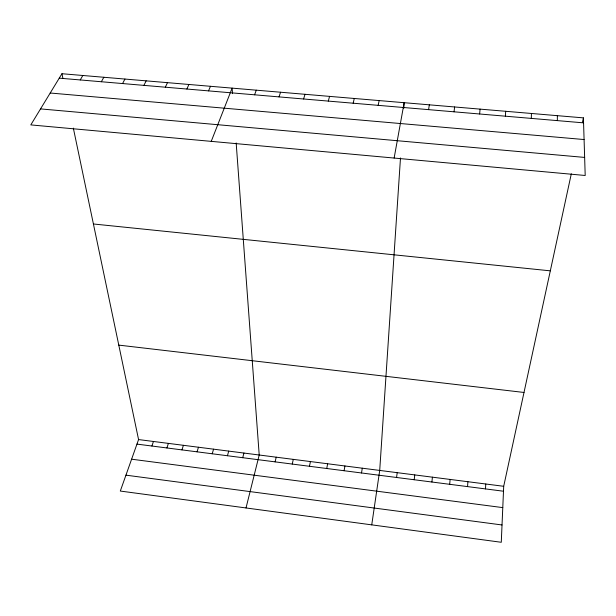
<?xml version="1.0" encoding="UTF-8"?>
<svg xmlns="http://www.w3.org/2000/svg" width="616" height="616" viewBox="0 0 616 616"><rect width="100%" height="100%" fill="white"/><g stroke="black" fill="none" stroke-linecap="round" stroke-linejoin="round"><path stroke-width="0.92" d="M531.292 118.395L531.439 113.475M571.309 173.812L503.703 486.293L501.278 542.28L120.305 491.052L138.569 439.57L73.335 128.113M485.485 488.904L485.77 483.999M505.39 116.185L505.682 111.288M400.492 157.935L379.71 470.424L371.741 524.863M403.796 108.262L404.165 102.695L394.132 158.058M467.552 486.602L467.906 481.712M449.695 484.307L450.119 479.433M479.641 113.991L480.08 109.124M431.916 482.02L432.409 477.169M414.206 479.741L414.768 474.913M454.038 111.812L454.623 106.968M396.565 477.477L397.205 472.665M428.597 109.64L429.321 104.828M361.515 472.973L362.285 468.191M344.09 470.732L344.929 465.973M326.742 468.499L327.643 463.763M309.463 466.281L310.433 461.561M378.155 105.344L379.156 100.577M582.397 122.546L583.414 117.872L61.947 73.72L30.8 124.902L585.2 175.483L583.414 117.872M292.254 464.071L293.293 459.367M275.113 461.869L276.214 457.18M353.153 103.211L354.292 98.475M246.015 507.961L259.213 455.008L236.167 142.951M242.719 457.703L243.936 453.053M328.297 101.093L329.575 96.381M227.443 455.74L228.721 451.105M212.227 453.784L213.56 449.164M303.588 98.984L305.005 94.302M197.066 451.836L198.452 447.231M181.959 449.888L183.399 445.306M166.905 447.955L168.399 443.389M279.017 96.889L280.565 92.231M151.906 446.03L153.461 441.472M254.593 94.81L256.271 90.175M211.234 141.364L232.124 88.127L232.532 93.655M208.539 90.883L210.464 86.294M186.879 89.035L188.919 84.469M165.334 87.203L167.483 82.659M143.898 85.378L146.161 80.85M122.569 83.553L124.948 79.056M101.355 81.751L103.834 77.269M80.242 79.949L82.837 75.491M59.244 78.155L583.568 122.854M50.204 93.016L584.083 139.539M40.541 108.901L584.638 157.419M93.416 223.985L550.319 270.84M118.78 345.114L524 392.461M138.569 439.57L503.703 486.293M136.96 444.105L503.488 491.222M131.601 459.197L502.779 507.615M125.941 475.159L502.025 524.971M61.947 73.72L62.901 78.286M557.349 115.662L557.349 120.613"/></g></svg>
